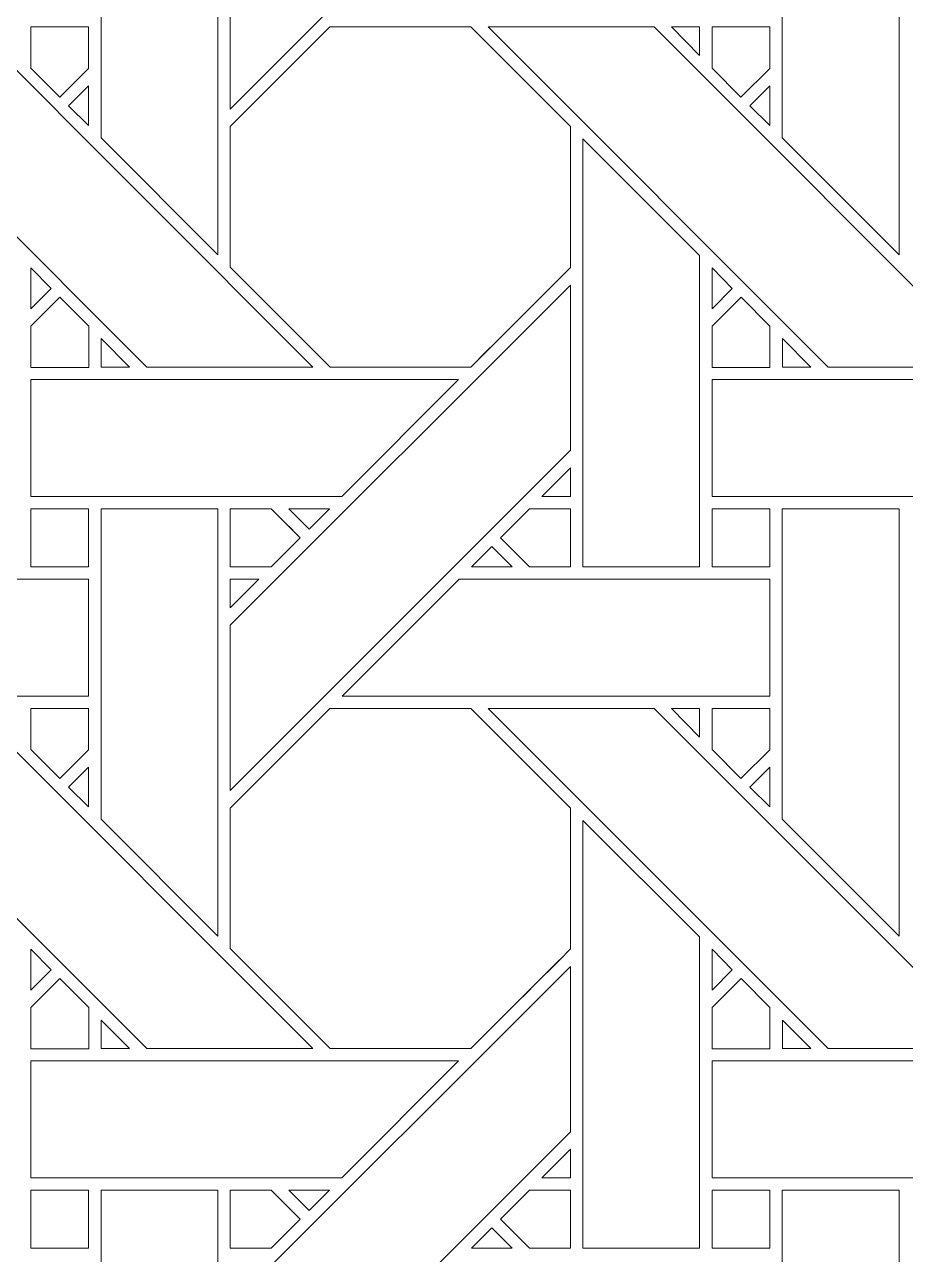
# Model space of a CAD drawing. Header units: inches. Extents: x 7.4 to 17.4, y 4.1 to 14.1.
# Drawn here: x 11.385 to 12.612, y 9.046 to 10.758 of the extents above; entities that cross this region are included whole.
import ezdxf

# ---------------------------------------------------------------- set-up
doc = ezdxf.new("R2010")
doc.units = ezdxf.units.IN
doc.header["$MEASUREMENT"] = 0
doc.layers.add('Design', color=7, linetype='Continuous', lineweight=0)

msp = doc.modelspace()

# ---------------------------------------------------------------- linework, layer by layer
at = {"layer": 'Design'}
for points, knots in [([(12.3829, 14.0948), (9.6214, 14.0948), (7.3829, 11.8562), (7.3829, 9.0948), (7.3829, 6.3333), (9.6214, 4.0948), (12.3829, 4.0948), (15.1443, 4.0948), (17.3829, 6.3333), (17.3829, 9.0948), (17.3829, 11.8562), (15.1443, 14.0948), (12.3829, 14.0948)], [0, 0, 0, 0, 1, 1, 1, 2, 2, 2, 3, 3, 3, 4, 4, 4, 4]), ([(12.3829, 13.3833), (10.0144, 13.3833), (8.0943, 11.4632), (8.0943, 9.0948), (8.0943, 6.7263), (10.0144, 4.8063), (12.3829, 4.8063), (14.7513, 4.8063), (16.6714, 6.7263), (16.6714, 9.0948), (16.6714, 11.4632), (14.7513, 13.3833), (12.3829, 13.3833)], [0, 0, 0, 0, 1, 1, 1, 2, 2, 2, 3, 3, 3, 4, 4, 4, 4]), ([(12.1453, 11.1141), (12.1453, 11.1141), (11.6717, 10.6404), (11.6717, 10.6404), (11.6717, 10.6404), (11.6717, 10.8705), (11.6717, 10.8705), (11.6717, 10.8705), (12.1453, 11.3441), (12.1453, 11.3441), (12.1453, 11.3441), (12.1453, 11.1141), (12.1453, 11.1141)], [0, 0, 0, 0, 1, 1, 1, 2, 2, 2, 3, 3, 3, 4, 4, 4, 4]), ([(11.4916, 10.6004), (11.4916, 10.6004), (11.4916, 11.0326), (11.4916, 11.0326), (11.4916, 11.0326), (11.6545, 11.0326), (11.6545, 11.0326), (11.6545, 11.0326), (11.6545, 10.4375), (11.6545, 10.4375), (11.6545, 10.4375), (11.4916, 10.6004), (11.4916, 10.6004)], [0, 0, 0, 0, 1, 1, 1, 2, 2, 2, 3, 3, 3, 4, 4, 4, 4]), ([(12.4403, 10.6004), (12.4403, 10.6004), (12.4403, 11.0326), (12.4403, 11.0326), (12.4403, 11.0326), (12.6032, 11.0326), (12.6032, 11.0326), (12.6032, 11.0326), (12.6032, 10.4375), (12.6032, 10.4375), (12.6032, 10.4375), (12.4403, 10.6004), (12.4403, 10.6004)], [0, 0, 0, 0, 1, 1, 1, 2, 2, 2, 3, 3, 3, 4, 4, 4, 4]), ([(11.7867, 10.2811), (11.7867, 10.2811), (11.5556, 10.2811), (11.5556, 10.2811), (11.5556, 10.2811), (11.0821, 10.7548), (11.0821, 10.7548), (11.0821, 10.7548), (11.313, 10.7548), (11.313, 10.7548), (11.313, 10.7548), (11.7867, 10.2811), (11.7867, 10.2811)], [0, 0, 0, 0, 1, 1, 1, 2, 2, 2, 3, 3, 3, 4, 4, 4, 4]), ([(11.474, 10.7548), (11.474, 10.7548), (11.474, 10.6972), (11.474, 10.6972), (11.474, 10.6972), (11.4341, 10.6573), (11.4341, 10.6573), (11.4341, 10.6573), (11.3938, 10.6976), (11.3938, 10.6976), (11.3938, 10.6976), (11.3938, 10.7548), (11.3938, 10.7548), (11.3938, 10.7548), (11.474, 10.7548), (11.474, 10.7548)], [0, 0, 0, 0, 1, 1, 1, 2, 2, 2, 3, 3, 3, 4, 4, 4, 5, 5, 5, 5]), ([(11.474, 10.6972), (11.474, 10.6972), (11.4341, 10.6573), (11.4341, 10.6573), (11.4341, 10.6573), (11.3938, 10.6976), (11.3938, 10.6976), (11.3938, 10.6976), (11.3938, 10.7548), (11.3938, 10.7548), (11.3938, 10.7548), (11.474, 10.7548), (11.474, 10.7548), (11.474, 10.7548), (11.474, 10.6972), (11.474, 10.6972)], [0, 0, 0, 0, 1, 1, 1, 2, 2, 2, 3, 3, 3, 4, 4, 4, 5, 5, 5, 5]), ([(12.0066, 10.2812), (12.0066, 10.2812), (11.8109, 10.2812), (11.8109, 10.2812), (11.8109, 10.2812), (11.6717, 10.4204), (11.6717, 10.4204), (11.6717, 10.4204), (11.6717, 10.6161), (11.6717, 10.6161), (11.6717, 10.6161), (11.8104, 10.7548), (11.8104, 10.7548), (11.8104, 10.7548), (12.0066, 10.7548), (12.0066, 10.7548), (12.0066, 10.7548), (12.1453, 10.6161), (12.1453, 10.6161), (12.1453, 10.6161), (12.1453, 10.4199), (12.1453, 10.4199), (12.1275, 10.4019), (12.0156, 10.2902), (12.0066, 10.2812)], [0, 0, 0, 0, 1, 1, 1, 2, 2, 2, 3, 3, 3, 4, 4, 4, 5, 5, 5, 6, 6, 6, 7, 7, 7, 8, 8, 8, 8]), ([(12.1453, 10.4199), (12.1274, 10.4017), (12.0155, 10.29), (12.0066, 10.2812), (12.0066, 10.2812), (11.8109, 10.2812), (11.8109, 10.2812), (11.8109, 10.2812), (11.6717, 10.4204), (11.6717, 10.4204), (11.6717, 10.4204), (11.6717, 10.6161), (11.6717, 10.6161), (11.6717, 10.6161), (11.8104, 10.7548), (11.8104, 10.7548), (11.8104, 10.7548), (12.0066, 10.7548), (12.0066, 10.7548), (12.0066, 10.7548), (12.1453, 10.6161), (12.1453, 10.6161), (12.1453, 10.6161), (12.1453, 10.4199), (12.1453, 10.4199)], [0, 0, 0, 0, 1, 1, 1, 2, 2, 2, 3, 3, 3, 4, 4, 4, 5, 5, 5, 6, 6, 6, 7, 7, 7, 8, 8, 8, 8]), ([(12.7354, 10.2811), (12.7354, 10.2811), (12.5044, 10.2811), (12.5044, 10.2811), (12.5044, 10.2811), (12.0308, 10.7548), (12.0308, 10.7548), (12.0308, 10.7548), (12.2618, 10.7548), (12.2618, 10.7548), (12.2618, 10.7548), (12.7354, 10.2811), (12.7354, 10.2811)], [0, 0, 0, 0, 1, 1, 1, 2, 2, 2, 3, 3, 3, 4, 4, 4, 4]), ([(12.2859, 10.7548), (12.2859, 10.7548), (12.3253, 10.7548), (12.3253, 10.7548), (12.3253, 10.7548), (12.3253, 10.715), (12.3253, 10.715), (12.3253, 10.715), (12.2859, 10.7548), (12.2859, 10.7548)], [0, 0, 0, 0, 1, 1, 1, 2, 2, 2, 3, 3, 3, 3]), ([(12.4228, 10.7548), (12.4228, 10.7548), (12.4228, 10.6972), (12.4228, 10.6972), (12.4228, 10.6972), (12.3828, 10.6573), (12.3828, 10.6573), (12.3828, 10.6573), (12.3425, 10.6976), (12.3425, 10.6976), (12.3425, 10.6976), (12.3425, 10.7548), (12.3425, 10.7548), (12.3425, 10.7548), (12.4228, 10.7548), (12.4228, 10.7548)], [0, 0, 0, 0, 1, 1, 1, 2, 2, 2, 3, 3, 3, 4, 4, 4, 5, 5, 5, 5]), ([(12.4228, 10.6972), (12.4228, 10.6972), (12.3828, 10.6573), (12.3828, 10.6573), (12.3828, 10.6573), (12.3425, 10.6976), (12.3425, 10.6976), (12.3425, 10.6976), (12.3425, 10.7548), (12.3425, 10.7548), (12.3425, 10.7548), (12.4228, 10.7548), (12.4228, 10.7548), (12.4228, 10.7548), (12.4228, 10.6972), (12.4228, 10.6972)], [0, 0, 0, 0, 1, 1, 1, 2, 2, 2, 3, 3, 3, 4, 4, 4, 5, 5, 5, 5]), ([(11.4741, 10.6729), (11.4741, 10.6729), (11.4741, 10.6178), (11.4741, 10.6178), (11.4741, 10.6178), (11.4463, 10.6452), (11.4463, 10.6452), (11.4463, 10.6452), (11.4741, 10.6729), (11.4741, 10.6729)], [0, 0, 0, 0, 1, 1, 1, 2, 2, 2, 3, 3, 3, 3]), ([(12.4228, 10.6729), (12.4228, 10.6729), (12.4228, 10.6178), (12.4228, 10.6178), (12.4228, 10.6178), (12.395, 10.6452), (12.395, 10.6452), (12.395, 10.6452), (12.4228, 10.6729), (12.4228, 10.6729)], [0, 0, 0, 0, 1, 1, 1, 2, 2, 2, 3, 3, 3, 3]), ([(12.1625, 10.0031), (12.1625, 10.0031), (12.1625, 10.599), (12.1625, 10.599), (12.1625, 10.599), (12.3252, 10.4368), (12.3252, 10.4368), (12.3252, 10.4368), (12.3252, 10.0031), (12.3252, 10.0031), (12.3252, 10.0031), (12.1625, 10.0031), (12.1625, 10.0031)], [0, 0, 0, 0, 1, 1, 1, 2, 2, 2, 3, 3, 3, 4, 4, 4, 4]), ([(11.3938, 10.3626), (11.3938, 10.3626), (11.3938, 10.4193), (11.3938, 10.4193), (11.3938, 10.4193), (11.422, 10.3908), (11.422, 10.3908), (11.422, 10.3908), (11.3938, 10.3626), (11.3938, 10.3626)], [0, 0, 0, 0, 1, 1, 1, 2, 2, 2, 3, 3, 3, 3]), ([(12.3425, 10.3626), (12.3425, 10.3626), (12.3425, 10.4193), (12.3425, 10.4193), (12.3425, 10.4193), (12.3707, 10.3908), (12.3707, 10.3908), (12.3707, 10.3908), (12.3425, 10.3626), (12.3425, 10.3626)], [0, 0, 0, 0, 1, 1, 1, 2, 2, 2, 3, 3, 3, 3]), ([(12.1453, 10.1654), (12.1453, 10.1654), (11.6717, 9.6917), (11.6717, 9.6917), (11.6717, 9.6917), (11.6717, 9.9218), (11.6717, 9.9218), (11.6717, 9.9218), (12.1453, 10.3954), (12.1453, 10.3954), (12.1453, 10.3954), (12.1453, 10.1654), (12.1453, 10.1654)], [0, 0, 0, 0, 1, 1, 1, 2, 2, 2, 3, 3, 3, 4, 4, 4, 4]), ([(11.3938, 10.2809), (11.3938, 10.2809), (11.3938, 10.3382), (11.3938, 10.3382), (11.3938, 10.3382), (11.4341, 10.3785), (11.4341, 10.3785), (11.4341, 10.3785), (11.4745, 10.3382), (11.4745, 10.3382), (11.4745, 10.3382), (11.4745, 10.2809), (11.4745, 10.2809), (11.4745, 10.2809), (11.3938, 10.2809), (11.3938, 10.2809)], [0, 0, 0, 0, 1, 1, 1, 2, 2, 2, 3, 3, 3, 4, 4, 4, 5, 5, 5, 5]), ([(11.4341, 10.3785), (11.4341, 10.3785), (11.4745, 10.3382), (11.4745, 10.3382), (11.4745, 10.3382), (11.4745, 10.2809), (11.4745, 10.2809), (11.4745, 10.2809), (11.3938, 10.2809), (11.3938, 10.2809), (11.3938, 10.2809), (11.3938, 10.3382), (11.3938, 10.3382), (11.3938, 10.3382), (11.4341, 10.3785), (11.4341, 10.3785)], [0, 0, 0, 0, 1, 1, 1, 2, 2, 2, 3, 3, 3, 4, 4, 4, 5, 5, 5, 5]), ([(12.3425, 10.2809), (12.3425, 10.2809), (12.3425, 10.3382), (12.3425, 10.3382), (12.3425, 10.3382), (12.3829, 10.3785), (12.3829, 10.3785), (12.3829, 10.3785), (12.4232, 10.3382), (12.4232, 10.3382), (12.4232, 10.3382), (12.4232, 10.2809), (12.4232, 10.2809), (12.4232, 10.2809), (12.3425, 10.2809), (12.3425, 10.2809)], [0, 0, 0, 0, 1, 1, 1, 2, 2, 2, 3, 3, 3, 4, 4, 4, 5, 5, 5, 5]), ([(12.3829, 10.3785), (12.3829, 10.3785), (12.4232, 10.3382), (12.4232, 10.3382), (12.4232, 10.3382), (12.4232, 10.2809), (12.4232, 10.2809), (12.4232, 10.2809), (12.3425, 10.2809), (12.3425, 10.2809), (12.3425, 10.2809), (12.3425, 10.3382), (12.3425, 10.3382), (12.3425, 10.3382), (12.3829, 10.3785), (12.3829, 10.3785)], [0, 0, 0, 0, 1, 1, 1, 2, 2, 2, 3, 3, 3, 4, 4, 4, 5, 5, 5, 5]), ([(11.4917, 10.2811), (11.4917, 10.2811), (11.4917, 10.3209), (11.4917, 10.3209), (11.4917, 10.3209), (11.5314, 10.2811), (11.5314, 10.2811), (11.5314, 10.2811), (11.4917, 10.2811), (11.4917, 10.2811)], [0, 0, 0, 0, 1, 1, 1, 2, 2, 2, 3, 3, 3, 3]), ([(12.4405, 10.2811), (12.4405, 10.2811), (12.4405, 10.3209), (12.4405, 10.3209), (12.4405, 10.3209), (12.4802, 10.2811), (12.4802, 10.2811), (12.4802, 10.2811), (12.4405, 10.2811), (12.4405, 10.2811)], [0, 0, 0, 0, 1, 1, 1, 2, 2, 2, 3, 3, 3, 3]), ([(11.9895, 10.2639), (11.9895, 10.2639), (11.8268, 10.1012), (11.8268, 10.1012), (11.8268, 10.1012), (11.3938, 10.1012), (11.3938, 10.1012), (11.3938, 10.1012), (11.3938, 10.2639), (11.3938, 10.2639), (11.3938, 10.2639), (11.9895, 10.2639), (11.9895, 10.2639)], [0, 0, 0, 0, 1, 1, 1, 2, 2, 2, 3, 3, 3, 4, 4, 4, 4]), ([(12.7755, 10.1012), (12.7755, 10.1012), (12.3425, 10.1012), (12.3425, 10.1012), (12.3425, 10.1012), (12.3425, 10.2639), (12.3425, 10.2639), (12.3425, 10.2639), (12.9382, 10.2639), (12.9382, 10.2639), (12.9382, 10.2639), (12.7755, 10.1012), (12.7755, 10.1012)], [0, 0, 0, 0, 1, 1, 1, 2, 2, 2, 3, 3, 3, 4, 4, 4, 4]), ([(12.1056, 10.1012), (12.1056, 10.1012), (12.1453, 10.141), (12.1453, 10.141), (12.1453, 10.141), (12.1453, 10.1012), (12.1453, 10.1012), (12.1453, 10.1012), (12.1056, 10.1012), (12.1056, 10.1012)], [0, 0, 0, 0, 1, 1, 1, 2, 2, 2, 3, 3, 3, 3]), ([(11.474, 10.0031), (11.474, 10.0031), (11.3938, 10.0031), (11.3938, 10.0031), (11.3938, 10.0031), (11.3938, 10.0839), (11.3938, 10.0839), (11.3938, 10.0839), (11.474, 10.0839), (11.474, 10.0839), (11.474, 10.0839), (11.474, 10.0031), (11.474, 10.0031)], [0, 0, 0, 0, 1, 1, 1, 2, 2, 2, 3, 3, 3, 4, 4, 4, 4]), ([(11.474, 10.0839), (11.474, 10.0839), (11.474, 10.0031), (11.474, 10.0031), (11.474, 10.0031), (11.3938, 10.0031), (11.3938, 10.0031), (11.3938, 10.0031), (11.3938, 10.0839), (11.3938, 10.0839), (11.3938, 10.0839), (11.474, 10.0839), (11.474, 10.0839)], [0, 0, 0, 0, 1, 1, 1, 2, 2, 2, 3, 3, 3, 4, 4, 4, 4]), ([(11.6545, 10.0839), (11.6545, 10.0839), (11.6545, 9.4888), (11.6545, 9.4888), (11.6545, 9.4888), (11.4916, 9.6517), (11.4916, 9.6517), (11.4916, 9.6517), (11.4916, 10.0839), (11.4916, 10.0839), (11.4916, 10.0839), (11.6545, 10.0839), (11.6545, 10.0839)], [0, 0, 0, 0, 1, 1, 1, 2, 2, 2, 3, 3, 3, 4, 4, 4, 4]), ([(11.6717, 10.0032), (11.6717, 10.0032), (11.6717, 10.0839), (11.6717, 10.0839), (11.6717, 10.0839), (11.7287, 10.0839), (11.7287, 10.0839), (11.7339, 10.0788), (11.7646, 10.048), (11.7691, 10.0436), (11.7691, 10.0436), (11.7286, 10.0032), (11.7286, 10.0032), (11.7286, 10.0032), (11.6717, 10.0032), (11.6717, 10.0032)], [0, 0, 0, 0, 1, 1, 1, 2, 2, 2, 3, 3, 3, 4, 4, 4, 5, 5, 5, 5]), ([(11.6717, 10.0032), (11.6717, 10.0032), (11.6717, 10.0839), (11.6717, 10.0839), (11.6717, 10.0839), (11.7287, 10.0839), (11.7287, 10.0839), (11.7339, 10.0787), (11.7647, 10.0479), (11.7691, 10.0436), (11.7691, 10.0436), (11.7286, 10.0032), (11.7286, 10.0032), (11.7286, 10.0032), (11.6717, 10.0032), (11.6717, 10.0032)], [0, 0, 0, 0, 1, 1, 1, 2, 2, 2, 3, 3, 3, 4, 4, 4, 5, 5, 5, 5]), ([(11.7531, 10.0839), (11.7531, 10.0839), (11.8096, 10.0839), (11.8096, 10.0839), (11.8096, 10.0839), (11.7813, 10.0557), (11.7813, 10.0557), (11.7813, 10.0557), (11.7531, 10.0839), (11.7531, 10.0839)], [0, 0, 0, 0, 1, 1, 1, 2, 2, 2, 3, 3, 3, 3]), ([(12.0882, 10.0031), (12.0882, 10.0031), (12.0479, 10.0435), (12.0479, 10.0435), (12.0479, 10.0435), (12.0883, 10.084), (12.0883, 10.084), (12.0883, 10.084), (12.1453, 10.084), (12.1453, 10.084), (12.1453, 10.084), (12.1453, 10.0031), (12.1453, 10.0031), (12.1453, 10.0031), (12.0882, 10.0031), (12.0882, 10.0031)], [0, 0, 0, 0, 1, 1, 1, 2, 2, 2, 3, 3, 3, 4, 4, 4, 5, 5, 5, 5]), ([(12.1453, 10.084), (12.1453, 10.084), (12.1453, 10.0031), (12.1453, 10.0031), (12.1453, 10.0031), (12.0882, 10.0031), (12.0882, 10.0031), (12.0882, 10.0031), (12.0479, 10.0435), (12.0479, 10.0435), (12.0479, 10.0435), (12.0883, 10.084), (12.0883, 10.084), (12.0883, 10.084), (12.1453, 10.084), (12.1453, 10.084)], [0, 0, 0, 0, 1, 1, 1, 2, 2, 2, 3, 3, 3, 4, 4, 4, 5, 5, 5, 5]), ([(12.3425, 10.0839), (12.3425, 10.0839), (12.4228, 10.0839), (12.4228, 10.0839), (12.4228, 10.0839), (12.4228, 10.0031), (12.4228, 10.0031), (12.4228, 10.0031), (12.3425, 10.0031), (12.3425, 10.0031), (12.3425, 10.0031), (12.3425, 10.0839), (12.3425, 10.0839)], [0, 0, 0, 0, 1, 1, 1, 2, 2, 2, 3, 3, 3, 4, 4, 4, 4]), ([(12.3425, 10.0031), (12.3425, 10.0031), (12.3425, 10.0839), (12.3425, 10.0839), (12.3425, 10.0839), (12.4228, 10.0839), (12.4228, 10.0839), (12.4228, 10.0839), (12.4228, 10.0031), (12.4228, 10.0031), (12.4228, 10.0031), (12.3425, 10.0031), (12.3425, 10.0031)], [0, 0, 0, 0, 1, 1, 1, 2, 2, 2, 3, 3, 3, 4, 4, 4, 4]), ([(12.4403, 9.6517), (12.4403, 9.6517), (12.4403, 10.0839), (12.4403, 10.0839), (12.4403, 10.0839), (12.6032, 10.0839), (12.6032, 10.0839), (12.6032, 10.0839), (12.6032, 9.4888), (12.6032, 9.4888), (12.6032, 9.4888), (12.4403, 9.6517), (12.4403, 9.6517)], [0, 0, 0, 0, 1, 1, 1, 2, 2, 2, 3, 3, 3, 4, 4, 4, 4]), ([(12.064, 10.0031), (12.064, 10.0031), (12.0075, 10.0031), (12.0075, 10.0031), (12.0075, 10.0031), (12.0358, 10.0314), (12.0358, 10.0314), (12.0358, 10.0314), (12.064, 10.0031), (12.064, 10.0031)], [0, 0, 0, 0, 1, 1, 1, 2, 2, 2, 3, 3, 3, 3]), ([(11.4741, 9.986), (11.4741, 9.986), (11.4741, 9.8232), (11.4741, 9.8232), (11.4741, 9.8232), (10.8788, 9.8232), (10.8788, 9.8232), (10.8788, 9.8232), (11.0416, 9.986), (11.0416, 9.986), (11.0416, 9.986), (11.4741, 9.986), (11.4741, 9.986)], [0, 0, 0, 0, 1, 1, 1, 2, 2, 2, 3, 3, 3, 4, 4, 4, 4]), ([(11.7115, 9.986), (11.7115, 9.986), (11.6717, 9.9462), (11.6717, 9.9462), (11.6717, 9.9462), (11.6717, 9.986), (11.6717, 9.986), (11.6717, 9.986), (11.7115, 9.986), (11.7115, 9.986)], [0, 0, 0, 0, 1, 1, 1, 2, 2, 2, 3, 3, 3, 3]), ([(12.4228, 9.986), (12.4228, 9.986), (12.4228, 9.8232), (12.4228, 9.8232), (12.4228, 9.8232), (11.8275, 9.8232), (11.8275, 9.8232), (11.8275, 9.8232), (11.9904, 9.986), (11.9904, 9.986), (11.9904, 9.986), (12.4228, 9.986), (12.4228, 9.986)], [0, 0, 0, 0, 1, 1, 1, 2, 2, 2, 3, 3, 3, 4, 4, 4, 4]), ([(11.0821, 9.8061), (11.0821, 9.8061), (11.313, 9.8061), (11.313, 9.8061), (11.313, 9.8061), (11.7867, 9.3324), (11.7867, 9.3324), (11.7867, 9.3324), (11.5556, 9.3324), (11.5556, 9.3324), (11.5556, 9.3324), (11.0821, 9.8061), (11.0821, 9.8061)], [0, 0, 0, 0, 1, 1, 1, 2, 2, 2, 3, 3, 3, 4, 4, 4, 4]), ([(11.474, 9.8061), (11.474, 9.8061), (11.474, 9.7485), (11.474, 9.7485), (11.474, 9.7485), (11.4341, 9.7085), (11.4341, 9.7085), (11.4341, 9.7085), (11.3938, 9.7489), (11.3938, 9.7489), (11.3938, 9.7489), (11.3938, 9.8061), (11.3938, 9.8061), (11.3938, 9.8061), (11.474, 9.8061), (11.474, 9.8061)], [0, 0, 0, 0, 1, 1, 1, 2, 2, 2, 3, 3, 3, 4, 4, 4, 5, 5, 5, 5]), ([(11.4341, 9.7085), (11.4341, 9.7085), (11.3938, 9.7489), (11.3938, 9.7489), (11.3938, 9.7489), (11.3938, 9.8061), (11.3938, 9.8061), (11.3938, 9.8061), (11.474, 9.8061), (11.474, 9.8061), (11.474, 9.8061), (11.474, 9.7485), (11.474, 9.7485), (11.474, 9.7485), (11.4341, 9.7085), (11.4341, 9.7085)], [0, 0, 0, 0, 1, 1, 1, 2, 2, 2, 3, 3, 3, 4, 4, 4, 5, 5, 5, 5]), ([(12.0066, 9.3324), (12.0066, 9.3324), (11.8109, 9.3324), (11.8109, 9.3324), (11.8109, 9.3324), (11.6717, 9.4717), (11.6717, 9.4717), (11.6717, 9.4717), (11.6717, 9.6673), (11.6717, 9.6673), (11.6717, 9.6673), (11.8104, 9.8061), (11.8104, 9.8061), (11.8104, 9.8061), (12.0066, 9.8061), (12.0066, 9.8061), (12.0066, 9.8061), (12.1453, 9.6673), (12.1453, 9.6673), (12.1453, 9.6673), (12.1453, 9.4711), (12.1453, 9.4711), (12.1275, 9.4532), (12.0156, 9.3414), (12.0066, 9.3324)], [0, 0, 0, 0, 1, 1, 1, 2, 2, 2, 3, 3, 3, 4, 4, 4, 5, 5, 5, 6, 6, 6, 7, 7, 7, 8, 8, 8, 8]), ([(11.8104, 9.8061), (11.8104, 9.8061), (12.0066, 9.8061), (12.0066, 9.8061), (12.0066, 9.8061), (12.1453, 9.6673), (12.1453, 9.6673), (12.1453, 9.6673), (12.1453, 9.4711), (12.1453, 9.4711), (12.1274, 9.4531), (12.0155, 9.3414), (12.0066, 9.3324), (12.0066, 9.3324), (11.8109, 9.3324), (11.8109, 9.3324), (11.8109, 9.3324), (11.6717, 9.4717), (11.6717, 9.4717), (11.6717, 9.4717), (11.6717, 9.6673), (11.6717, 9.6673), (11.6717, 9.6673), (11.8104, 9.8061), (11.8104, 9.8061)], [0, 0, 0, 0, 1, 1, 1, 2, 2, 2, 3, 3, 3, 4, 4, 4, 5, 5, 5, 6, 6, 6, 7, 7, 7, 8, 8, 8, 8]), ([(12.7354, 9.3324), (12.7354, 9.3324), (12.5044, 9.3324), (12.5044, 9.3324), (12.5044, 9.3324), (12.0308, 9.8061), (12.0308, 9.8061), (12.0308, 9.8061), (12.2618, 9.8061), (12.2618, 9.8061), (12.2618, 9.8061), (12.7354, 9.3324), (12.7354, 9.3324)], [0, 0, 0, 0, 1, 1, 1, 2, 2, 2, 3, 3, 3, 4, 4, 4, 4]), ([(12.2859, 9.8061), (12.2859, 9.8061), (12.3253, 9.8061), (12.3253, 9.8061), (12.3253, 9.8061), (12.3253, 9.7662), (12.3253, 9.7662), (12.3253, 9.7662), (12.2859, 9.8061), (12.2859, 9.8061)], [0, 0, 0, 0, 1, 1, 1, 2, 2, 2, 3, 3, 3, 3]), ([(12.4228, 9.8061), (12.4228, 9.8061), (12.4228, 9.7485), (12.4228, 9.7485), (12.4228, 9.7485), (12.3828, 9.7085), (12.3828, 9.7085), (12.3828, 9.7085), (12.3425, 9.7489), (12.3425, 9.7489), (12.3425, 9.7489), (12.3425, 9.8061), (12.3425, 9.8061), (12.3425, 9.8061), (12.4228, 9.8061), (12.4228, 9.8061)], [0, 0, 0, 0, 1, 1, 1, 2, 2, 2, 3, 3, 3, 4, 4, 4, 5, 5, 5, 5]), ([(12.4228, 9.7485), (12.4228, 9.7485), (12.3828, 9.7085), (12.3828, 9.7085), (12.3828, 9.7085), (12.3425, 9.7489), (12.3425, 9.7489), (12.3425, 9.7489), (12.3425, 9.8061), (12.3425, 9.8061), (12.3425, 9.8061), (12.4228, 9.8061), (12.4228, 9.8061), (12.4228, 9.8061), (12.4228, 9.7485), (12.4228, 9.7485)], [0, 0, 0, 0, 1, 1, 1, 2, 2, 2, 3, 3, 3, 4, 4, 4, 5, 5, 5, 5]), ([(11.4741, 9.7242), (11.4741, 9.7242), (11.4741, 9.6691), (11.4741, 9.6691), (11.4741, 9.6691), (11.4463, 9.6964), (11.4463, 9.6964), (11.4463, 9.6964), (11.4741, 9.7242), (11.4741, 9.7242)], [0, 0, 0, 0, 1, 1, 1, 2, 2, 2, 3, 3, 3, 3]), ([(12.4228, 9.7242), (12.4228, 9.7242), (12.4228, 9.6691), (12.4228, 9.6691), (12.4228, 9.6691), (12.395, 9.6964), (12.395, 9.6964), (12.395, 9.6964), (12.4228, 9.7242), (12.4228, 9.7242)], [0, 0, 0, 0, 1, 1, 1, 2, 2, 2, 3, 3, 3, 3]), ([(12.1625, 9.0544), (12.1625, 9.0544), (12.1625, 9.6502), (12.1625, 9.6502), (12.1625, 9.6502), (12.3252, 9.4881), (12.3252, 9.4881), (12.3252, 9.4881), (12.3252, 9.0544), (12.3252, 9.0544), (12.3252, 9.0544), (12.1625, 9.0544), (12.1625, 9.0544)], [0, 0, 0, 0, 1, 1, 1, 2, 2, 2, 3, 3, 3, 4, 4, 4, 4]), ([(11.422, 9.442), (11.422, 9.442), (11.3938, 9.4138), (11.3938, 9.4138), (11.3938, 9.4138), (11.3938, 9.4706), (11.3938, 9.4706), (11.3938, 9.4706), (11.422, 9.442), (11.422, 9.442)], [0, 0, 0, 0, 1, 1, 1, 2, 2, 2, 3, 3, 3, 3]), ([(12.3425, 9.4138), (12.3425, 9.4138), (12.3425, 9.4706), (12.3425, 9.4706), (12.3425, 9.4706), (12.3707, 9.442), (12.3707, 9.442), (12.3707, 9.442), (12.3425, 9.4138), (12.3425, 9.4138)], [0, 0, 0, 0, 1, 1, 1, 2, 2, 2, 3, 3, 3, 3]), ([(11.6717, 8.9731), (11.6717, 8.9731), (12.1453, 9.4467), (12.1453, 9.4467), (12.1453, 9.4467), (12.1453, 9.2166), (12.1453, 9.2166), (12.1453, 9.2166), (11.6717, 8.743), (11.6717, 8.743), (11.6717, 8.743), (11.6717, 8.9731), (11.6717, 8.9731)], [0, 0, 0, 0, 1, 1, 1, 2, 2, 2, 3, 3, 3, 4, 4, 4, 4]), ([(11.3938, 9.3322), (11.3938, 9.3322), (11.3938, 9.3895), (11.3938, 9.3895), (11.3938, 9.3895), (11.4341, 9.4298), (11.4341, 9.4298), (11.4341, 9.4298), (11.4745, 9.3895), (11.4745, 9.3895), (11.4745, 9.3895), (11.4745, 9.3322), (11.4745, 9.3322), (11.4745, 9.3322), (11.3938, 9.3322), (11.3938, 9.3322)], [0, 0, 0, 0, 1, 1, 1, 2, 2, 2, 3, 3, 3, 4, 4, 4, 5, 5, 5, 5]), ([(11.3938, 9.3895), (11.3938, 9.3895), (11.4341, 9.4298), (11.4341, 9.4298), (11.4341, 9.4298), (11.4745, 9.3895), (11.4745, 9.3895), (11.4745, 9.3895), (11.4745, 9.3322), (11.4745, 9.3322), (11.4745, 9.3322), (11.3938, 9.3322), (11.3938, 9.3322), (11.3938, 9.3322), (11.3938, 9.3895), (11.3938, 9.3895)], [0, 0, 0, 0, 1, 1, 1, 2, 2, 2, 3, 3, 3, 4, 4, 4, 5, 5, 5, 5]), ([(12.3425, 9.3322), (12.3425, 9.3322), (12.3425, 9.3895), (12.3425, 9.3895), (12.3425, 9.3895), (12.3829, 9.4298), (12.3829, 9.4298), (12.3829, 9.4298), (12.4232, 9.3895), (12.4232, 9.3895), (12.4232, 9.3895), (12.4232, 9.3322), (12.4232, 9.3322), (12.4232, 9.3322), (12.3425, 9.3322), (12.3425, 9.3322)], [0, 0, 0, 0, 1, 1, 1, 2, 2, 2, 3, 3, 3, 4, 4, 4, 5, 5, 5, 5]), ([(12.3829, 9.4298), (12.3829, 9.4298), (12.4232, 9.3895), (12.4232, 9.3895), (12.4232, 9.3895), (12.4232, 9.3322), (12.4232, 9.3322), (12.4232, 9.3322), (12.3425, 9.3322), (12.3425, 9.3322), (12.3425, 9.3322), (12.3425, 9.3895), (12.3425, 9.3895), (12.3425, 9.3895), (12.3829, 9.4298), (12.3829, 9.4298)], [0, 0, 0, 0, 1, 1, 1, 2, 2, 2, 3, 3, 3, 4, 4, 4, 5, 5, 5, 5]), ([(11.5314, 9.3324), (11.5314, 9.3324), (11.4917, 9.3324), (11.4917, 9.3324), (11.4917, 9.3324), (11.4917, 9.3722), (11.4917, 9.3722), (11.4917, 9.3722), (11.5314, 9.3324), (11.5314, 9.3324)], [0, 0, 0, 0, 1, 1, 1, 2, 2, 2, 3, 3, 3, 3]), ([(12.4405, 9.3324), (12.4405, 9.3324), (12.4405, 9.3722), (12.4405, 9.3722), (12.4405, 9.3722), (12.4802, 9.3324), (12.4802, 9.3324), (12.4802, 9.3324), (12.4405, 9.3324), (12.4405, 9.3324)], [0, 0, 0, 0, 1, 1, 1, 2, 2, 2, 3, 3, 3, 3]), ([(11.3938, 9.1525), (11.3938, 9.1525), (11.3938, 9.3152), (11.3938, 9.3152), (11.3938, 9.3152), (11.9895, 9.3152), (11.9895, 9.3152), (11.9895, 9.3152), (11.8268, 9.1525), (11.8268, 9.1525), (11.8268, 9.1525), (11.3938, 9.1525), (11.3938, 9.1525)], [0, 0, 0, 0, 1, 1, 1, 2, 2, 2, 3, 3, 3, 4, 4, 4, 4]), ([(12.3425, 9.1525), (12.3425, 9.1525), (12.3425, 9.3152), (12.3425, 9.3152), (12.3425, 9.3152), (12.9382, 9.3152), (12.9382, 9.3152), (12.9382, 9.3152), (12.7755, 9.1525), (12.7755, 9.1525), (12.7755, 9.1525), (12.3425, 9.1525), (12.3425, 9.1525)], [0, 0, 0, 0, 1, 1, 1, 2, 2, 2, 3, 3, 3, 4, 4, 4, 4]), ([(12.1056, 9.1525), (12.1056, 9.1525), (12.1453, 9.1923), (12.1453, 9.1923), (12.1453, 9.1923), (12.1453, 9.1525), (12.1453, 9.1525), (12.1453, 9.1525), (12.1056, 9.1525), (12.1056, 9.1525)], [0, 0, 0, 0, 1, 1, 1, 2, 2, 2, 3, 3, 3, 3]), ([(11.474, 9.0544), (11.474, 9.0544), (11.3938, 9.0544), (11.3938, 9.0544), (11.3938, 9.0544), (11.3938, 9.1352), (11.3938, 9.1352), (11.3938, 9.1352), (11.474, 9.1352), (11.474, 9.1352), (11.474, 9.1352), (11.474, 9.0544), (11.474, 9.0544)], [0, 0, 0, 0, 1, 1, 1, 2, 2, 2, 3, 3, 3, 4, 4, 4, 4]), ([(11.3938, 9.1352), (11.3938, 9.1352), (11.474, 9.1352), (11.474, 9.1352), (11.474, 9.1352), (11.474, 9.0544), (11.474, 9.0544), (11.474, 9.0544), (11.3938, 9.0544), (11.3938, 9.0544), (11.3938, 9.0544), (11.3938, 9.1352), (11.3938, 9.1352)], [0, 0, 0, 0, 1, 1, 1, 2, 2, 2, 3, 3, 3, 4, 4, 4, 4]), ([(11.6545, 9.1352), (11.6545, 9.1352), (11.6545, 8.5401), (11.6545, 8.5401), (11.6545, 8.5401), (11.4916, 8.703), (11.4916, 8.703), (11.4916, 8.703), (11.4916, 9.1352), (11.4916, 9.1352), (11.4916, 9.1352), (11.6545, 9.1352), (11.6545, 9.1352)], [0, 0, 0, 0, 1, 1, 1, 2, 2, 2, 3, 3, 3, 4, 4, 4, 4]), ([(11.6717, 9.0544), (11.6717, 9.0544), (11.6717, 9.1352), (11.6717, 9.1352), (11.6717, 9.1352), (11.7287, 9.1352), (11.7287, 9.1352), (11.7339, 9.1301), (11.7646, 9.0993), (11.7691, 9.0948), (11.7691, 9.0948), (11.7286, 9.0544), (11.7286, 9.0544), (11.7286, 9.0544), (11.6717, 9.0544), (11.6717, 9.0544)], [0, 0, 0, 0, 1, 1, 1, 2, 2, 2, 3, 3, 3, 4, 4, 4, 5, 5, 5, 5]), ([(11.6717, 9.1352), (11.6717, 9.1352), (11.7287, 9.1352), (11.7287, 9.1352), (11.7341, 9.1298), (11.7691, 9.0948), (11.7691, 9.0948), (11.7691, 9.0948), (11.7286, 9.0544), (11.7286, 9.0544), (11.7286, 9.0544), (11.6717, 9.0544), (11.6717, 9.0544), (11.6717, 9.0544), (11.6717, 9.1352), (11.6717, 9.1352)], [0, 0, 0, 0, 1, 1, 1, 2, 2, 2, 3, 3, 3, 4, 4, 4, 5, 5, 5, 5]), ([(11.8096, 9.1352), (11.8096, 9.1352), (11.7813, 9.107), (11.7813, 9.107), (11.7813, 9.107), (11.7531, 9.1352), (11.7531, 9.1352), (11.7531, 9.1352), (11.8096, 9.1352), (11.8096, 9.1352)], [0, 0, 0, 0, 1, 1, 1, 2, 2, 2, 3, 3, 3, 3]), ([(12.0882, 9.0544), (12.0882, 9.0544), (12.0479, 9.0948), (12.0479, 9.0948), (12.0479, 9.0948), (12.0883, 9.1352), (12.0883, 9.1352), (12.0883, 9.1352), (12.1453, 9.1352), (12.1453, 9.1352), (12.1453, 9.1352), (12.1453, 9.0544), (12.1453, 9.0544), (12.1453, 9.0544), (12.0882, 9.0544), (12.0882, 9.0544)], [0, 0, 0, 0, 1, 1, 1, 2, 2, 2, 3, 3, 3, 4, 4, 4, 5, 5, 5, 5]), ([(12.0479, 9.0948), (12.0479, 9.0948), (12.0883, 9.1352), (12.0883, 9.1352), (12.0883, 9.1352), (12.1453, 9.1352), (12.1453, 9.1352), (12.1453, 9.1352), (12.1453, 9.0544), (12.1453, 9.0544), (12.1453, 9.0544), (12.0882, 9.0544), (12.0882, 9.0544), (12.0882, 9.0544), (12.0479, 9.0948), (12.0479, 9.0948)], [0, 0, 0, 0, 1, 1, 1, 2, 2, 2, 3, 3, 3, 4, 4, 4, 5, 5, 5, 5]), ([(12.3425, 9.1352), (12.3425, 9.1352), (12.4228, 9.1352), (12.4228, 9.1352), (12.4228, 9.1352), (12.4228, 9.0544), (12.4228, 9.0544), (12.4228, 9.0544), (12.3425, 9.0544), (12.3425, 9.0544), (12.3425, 9.0544), (12.3425, 9.1352), (12.3425, 9.1352)], [0, 0, 0, 0, 1, 1, 1, 2, 2, 2, 3, 3, 3, 4, 4, 4, 4]), ([(12.3425, 9.0544), (12.3425, 9.0544), (12.3425, 9.1352), (12.3425, 9.1352), (12.3425, 9.1352), (12.4228, 9.1352), (12.4228, 9.1352), (12.4228, 9.1352), (12.4228, 9.0544), (12.4228, 9.0544), (12.4228, 9.0544), (12.3425, 9.0544), (12.3425, 9.0544)], [0, 0, 0, 0, 1, 1, 1, 2, 2, 2, 3, 3, 3, 4, 4, 4, 4]), ([(12.4403, 8.703), (12.4403, 8.703), (12.4403, 9.1352), (12.4403, 9.1352), (12.4403, 9.1352), (12.6032, 9.1352), (12.6032, 9.1352), (12.6032, 9.1352), (12.6032, 8.5401), (12.6032, 8.5401), (12.6032, 8.5401), (12.4403, 8.703), (12.4403, 8.703)], [0, 0, 0, 0, 1, 1, 1, 2, 2, 2, 3, 3, 3, 4, 4, 4, 4]), ([(12.064, 9.0544), (12.064, 9.0544), (12.0075, 9.0544), (12.0075, 9.0544), (12.0075, 9.0544), (12.0358, 9.0827), (12.0358, 9.0827), (12.0358, 9.0827), (12.064, 9.0544), (12.064, 9.0544)], [0, 0, 0, 0, 1, 1, 1, 2, 2, 2, 3, 3, 3, 3])]:
    msp.add_open_spline(points, degree=3, knots=knots, dxfattribs=at)

doc.saveas('drawing.dxf')
